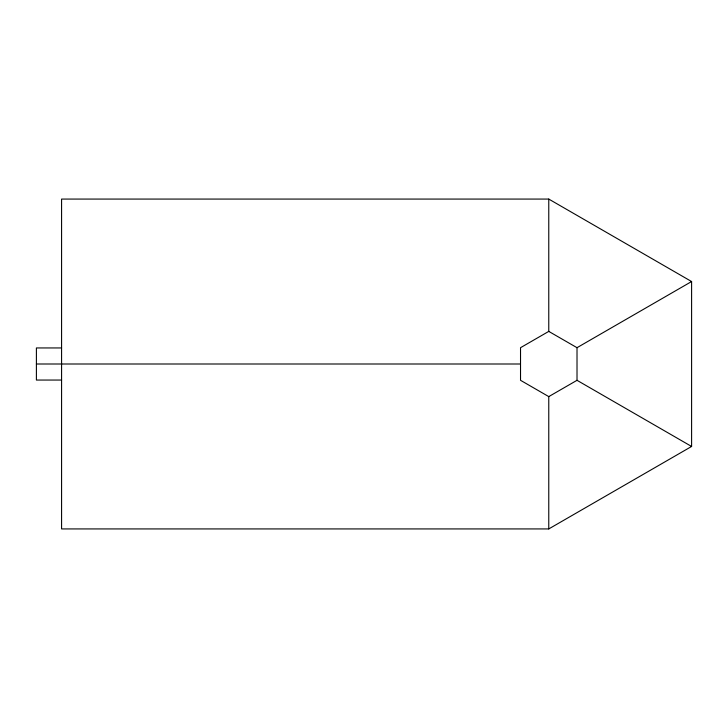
<?xml version="1.0" encoding="UTF-8"?>
<svg xmlns="http://www.w3.org/2000/svg" width="728" height="728" viewBox="0 0 728 728"><rect width="100%" height="100%" fill="white"/><g stroke="black" fill="none" stroke-linecap="round" stroke-linejoin="round"><path stroke-width="1.09" d="M548.766 199.072L548.766 331.395L520.529 347.693L520.529 380.307L548.766 396.605L548.766 528.928L61.58 528.928L61.58 199.072L548.766 199.072L691.6 281.536L691.6 446.464L548.766 528.928M548.766 331.395L577.013 347.693L691.6 281.536M548.766 396.605L577.013 380.307L691.6 446.464M61.58 347.948L36.4 347.948L36.4 380.052L61.58 380.052M36.4 364L520.529 364M577.013 347.693L577.013 380.307"/></g></svg>
